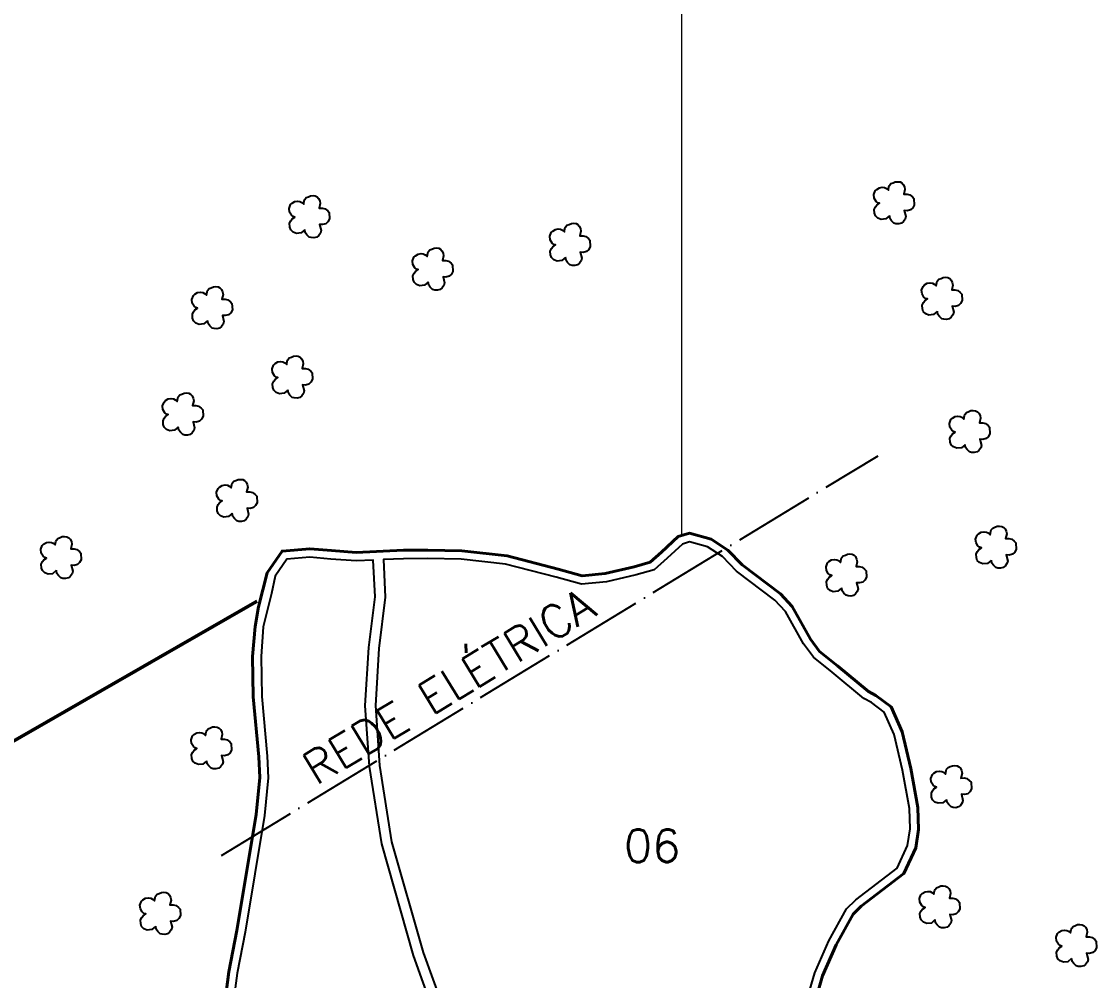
# Model space of a CAD drawing. Extents: x 728964 to 733419, y 7820946 to 7824096.
# Drawn here: x 731608 to 732247, y 7822474 to 7823043 of the extents above; entities that cross this region are included whole.
import ezdxf

# ---------------------------------------------------------------- set-up
doc = ezdxf.new("R2010")
doc.units = 0
doc.header["$MEASUREMENT"] = 0
doc.linetypes.add('ACAD_ISO04W100', pattern=[30, 24, -3, 0, -3])
doc.linetypes.add('CONTINUO', pattern=[0])
for name, color, linetype, lineweight in [('0114000294', 1, 'Continuous', 40), ('0114000294005', 5, 'Continuous', 25), ('0114000294006', 5, 'Continuous', 25), ('MALHA', 8, 'Continuous', 9), ('REDE_DE_LUZ', 6, 'Continuous', 25), ('TEXTO_DIVERSOS', 7, 'Continuous', 5)]:
    doc.layers.add(name, color=color, linetype=linetype, lineweight=lineweight)
for name, color, linetype in [('ESTRADA', 1, 'Continuous'), ('SIMBOLO ARVORE', 118, 'Continuous'), ('TEXTO_NUN_TAL', 7, 'Continuous')]:
    doc.layers.add(name, color=color, linetype=linetype)
doc.styles.add('ROMANS', font='romans')
doc.styles.add('SIMPLEX', font='simplex', dxfattribs={"height": 0.2})

msp = doc.modelspace()

# ---------------------------------------------------------------- linework, layer by layer
at = {"layer": '0114000294', "linetype": 'Continuous'}
msp.add_lwpolyline([(731728.45, 7822460.25), (731730.88, 7822478.7), (731735.67, 7822503.27), (731747.06, 7822572.19), (731749.3, 7822594.09), (731748.64, 7822606.52), (731745.39, 7822642.09), (731745.02, 7822666.15), (731746.53, 7822683.82), (731748.45, 7822695.66), (731753.74, 7822715.85), (731762.52, 7822728.73), (731778.95, 7822730.05), (731791.96, 7822728.98), (731806.64, 7822727.91), (731834.63, 7822729.2), (731849.07, 7822729.21), (731869.31, 7822728.9), (731896.27, 7822725.88), (731926.6, 7822718.04), (731940.91, 7822714.08), (731954.5, 7822715.35), (731971.79, 7822719.38), (731981.24, 7822722.05), (731987.94, 7822728.1), (731997.9, 7822737.32), (732004.58, 7822739.32), (732017.47, 7822735.86), (732027.48, 7822729.32), (732035.97, 7822720.62), (732058.71, 7822703.25), (732065.69, 7822695.87), (732076.57, 7822676.41), (732081.93, 7822669.1), (732092.56, 7822660.62), (732110.97, 7822645.33), (732115.46, 7822642.94), (732124.4, 7822636.22), (732130.95, 7822621.38), (732136.11, 7822599.63), (732140.43, 7822576.35), (732140.7, 7822563.29), (732139.1, 7822552.43), (732132.09, 7822537.09), (732106.72, 7822517.82), (732101.9, 7822513.02), (732091.9, 7822494.84), (732083.76, 7822476.45), (732075.75, 7822448.72)], dxfattribs=at)
at = {"layer": '0114000294005', "linetype": 'Continuous'}
msp.add_lwpolyline([(731852.18, 7822456.32), (731840.56, 7822488.47), (731821.73, 7822554.71), (731814.41, 7822600.73), (731811.93, 7822636.91), (731814.09, 7822671.34), (731817.84, 7822701.5), (731816.69, 7822723.37), (731806.57, 7822722.9), (731791.57, 7822724), (731778.94, 7822725.03), (731765.31, 7822723.94), (731758.42, 7822713.85), (731756.21, 7822703.42), (731751.3, 7822683.65), (731750.02, 7822666.01), (731750.39, 7822642.36), (731753.63, 7822606.88), (731754.32, 7822593.97), (731752.02, 7822571.52), (731740.59, 7822502.38), (731735.82, 7822477.89), (731733.46, 7822460.04)], dxfattribs=at)
at = {"layer": '0114000294006', "linetype": 'Continuous'}
msp.add_lwpolyline([(732070.87, 7822449.81), (732079.05, 7822478.16), (732087.41, 7822497.06), (732097.87, 7822516.06), (732103.43, 7822521.6), (732128.07, 7822540.31), (732134.26, 7822553.86), (732135.69, 7822563.61), (732135.44, 7822575.84), (732131.22, 7822598.6), (732126.19, 7822619.78), (732120.35, 7822633.01), (732112.77, 7822638.71), (732108.17, 7822641.16), (732089.4, 7822656.74), (732078.29, 7822665.6), (732072.36, 7822673.7), (732061.63, 7822692.89), (732055.35, 7822699.52), (732032.65, 7822716.87), (732024.28, 7822725.43), (732015.4, 7822731.24), (732004.66, 7822734.13), (732000.45, 7822732.86), (731991.31, 7822724.41), (731983.72, 7822717.55), (731973.03, 7822714.54), (731955.31, 7822710.4), (731940.46, 7822709.02), (731925.31, 7822713.21), (731895.36, 7822720.95), (731868.99, 7822723.91), (731849.03, 7822724.21), (731834.74, 7822724.2), (731822.69, 7822723.64), (731823.86, 7822701.29), (731820.06, 7822670.78), (731817.94, 7822636.92), (731820.38, 7822601.41), (731827.6, 7822556.01), (731846.28, 7822490.31), (731857.76, 7822458.55)], dxfattribs=at)
at = {"layer": 'ESTRADA', "const_width": 2}
msp.add_lwpolyline([(731037.54, 7822686.9), (731058.83, 7822673.9), (731075.38, 7822656.96), (731095.88, 7822639.23), (731123.86, 7822625.05), (731177.47, 7822608.5), (731232.26, 7822591.56), (731262.61, 7822579.75), (731298.48, 7822562.02), (731339.47, 7822540.75), (731358.79, 7822533.26), (731382.44, 7822530.51), (731402.54, 7822531.29), (731422.25, 7822534.45), (731472.55, 7822552.01), (731552.17, 7822586.68), (731747.68, 7822698.95)], dxfattribs=at)
at = {"layer": 'MALHA', "color": 8}
msp.add_line((732000, 7822737.95), (732000, 7823946.49), dxfattribs=at)
at = {"layer": 'REDE_DE_LUZ', "linetype": 'ACAD_ISO04W100', "ltscale": 2}
msp.add_line((731726.42, 7822547.92), (732116.72, 7822785.4), dxfattribs=at)
at = {"layer": 'SIMBOLO ARVORE', "linetype": 'CONTINUO'}
for points in [[(732123.45, 7822927.85, 0), (732121.29, 7822926.03, 0), (732118.53, 7822925.71, 0), (732116.57, 7822926.47, 0), (732115.18, 7822927.84, 0), (732114.61, 7822929.41, 0), (732114.45, 7822931.72, 0), (732115.2, 7822933.18, 0), (732115.99, 7822934.26, 0), (732117.58, 7822935.34, 0), (732116.57, 7822935.66, 0), (732115.57, 7822936.48, 0), (732114.4, 7822938.32, 0), (732114.19, 7822940.52, 0), (732115.04, 7822942.8, 0), (732115.92, 7822943.62, 0), (732117.54, 7822944.61, 0), (732119.24, 7822944.84, 0), (732120.6, 7822944.64, 0), (732121.67, 7822944.15, 0), (732122.84, 7822943.1, 0), (732123.2, 7822945.1, 0), (732123.5, 7822945.9, 0), (732124.38, 7822947.02, 0), (732125.68, 7822947.5, 0), (732126.96, 7822948.06, 0), (732128.4, 7822948.19, 0), (732129.75, 7822948, 0), (732130.86, 7822947.42, 0), (732131.68, 7822946.53, 0), (732132.39, 7822945.12, 0), (732132.67, 7822943.54, 0), (732132.02, 7822940.73, 0), (732133.99, 7822940.76, 0), (732135.62, 7822940.37, 0), (732137.15, 7822939.16, 0), (732138, 7822938.18, 0), (732138.23, 7822934.32, 0), (732137.28, 7822932.59, 0), (732136.03, 7822931.43, 0), (732134.04, 7822930.9, 0), (732132.3, 7822931.06, 0), (732133.23, 7822927.45, 0), (732132.81, 7822925.91, 0), (732131.76, 7822924.44, 0), (732130.62, 7822923.52, 0), (732128.98, 7822923.12, 0), (732127.36, 7822923.22, 0), (732126.15, 7822923.56, 0), (732124.76, 7822924.93, 0), (732123.81, 7822926.16, 0), (732123.52, 7822928.03, 0)], [(731775.95, 7822919.6, 0), (731773.79, 7822917.78, 0), (731771.04, 7822917.46, 0), (731769.07, 7822918.23, 0), (731767.68, 7822919.59, 0), (731767.11, 7822921.16, 0), (731766.95, 7822923.47, 0), (731767.7, 7822924.93, 0), (731768.49, 7822926.02, 0), (731770.08, 7822927.09, 0), (731769.07, 7822927.41, 0), (731768.08, 7822928.23, 0), (731766.91, 7822930.08, 0), (731766.7, 7822932.27, 0), (731767.54, 7822934.56, 0), (731768.43, 7822935.37, 0), (731770.04, 7822936.36, 0), (731771.74, 7822936.59, 0), (731773.1, 7822936.4, 0), (731774.17, 7822935.9, 0), (731775.35, 7822934.85, 0), (731775.7, 7822936.86, 0), (731776, 7822937.66, 0), (731776.88, 7822938.77, 0), (731778.19, 7822939.25, 0), (731779.46, 7822939.82, 0), (731780.9, 7822939.95, 0), (731782.26, 7822939.75, 0), (731783.36, 7822939.17, 0), (731784.18, 7822938.29, 0), (731784.9, 7822936.87, 0), (731785.18, 7822935.29, 0), (731784.52, 7822932.49, 0), (731786.49, 7822932.52, 0), (731788.12, 7822932.12, 0), (731789.65, 7822930.91, 0), (731790.5, 7822929.94, 0), (731790.74, 7822926.07, 0), (731789.79, 7822924.34, 0), (731788.53, 7822923.19, 0), (731786.55, 7822922.66, 0), (731784.81, 7822922.81, 0), (731785.74, 7822919.2, 0), (731785.31, 7822917.66, 0), (731784.27, 7822916.19, 0), (731783.12, 7822915.28, 0), (731781.48, 7822914.87, 0), (731779.87, 7822914.97, 0), (731778.65, 7822915.32, 0), (731777.26, 7822916.68, 0), (731776.31, 7822917.92, 0), (731776.02, 7822919.79, 0)], [(731930.91, 7822903.11, 0), (731928.74, 7822901.29, 0), (731925.99, 7822900.97, 0), (731924.03, 7822901.73, 0), (731922.64, 7822903.1, 0), (731922.06, 7822904.67, 0), (731921.91, 7822906.98, 0), (731922.66, 7822908.44, 0), (731923.45, 7822909.52, 0), (731925.03, 7822910.6, 0), (731924.02, 7822910.92, 0), (731923.03, 7822911.74, 0), (731921.86, 7822913.58, 0), (731921.65, 7822915.78, 0), (731922.49, 7822918.06, 0), (731923.38, 7822918.88, 0), (731925, 7822919.87, 0), (731926.69, 7822920.1, 0), (731928.05, 7822919.9, 0), (731929.12, 7822919.41, 0), (731930.3, 7822918.36, 0), (731930.65, 7822920.36, 0), (731930.95, 7822921.16, 0), (731931.83, 7822922.28, 0), (731933.14, 7822922.76, 0), (731934.42, 7822923.32, 0), (731935.85, 7822923.45, 0), (731937.21, 7822923.26, 0), (731938.31, 7822922.68, 0), (731939.13, 7822921.79, 0), (731939.85, 7822920.38, 0), (731940.13, 7822918.8, 0), (731939.48, 7822915.99, 0), (731941.45, 7822916.02, 0), (731943.07, 7822915.63, 0), (731944.61, 7822914.41, 0), (731945.46, 7822913.44, 0), (731945.69, 7822909.58, 0), (731944.74, 7822907.85, 0), (731943.48, 7822906.69, 0), (731941.5, 7822906.16, 0), (731939.76, 7822906.32, 0), (731940.69, 7822902.7, 0), (731940.26, 7822901.17, 0), (731939.22, 7822899.7, 0), (731938.07, 7822898.78, 0), (731936.44, 7822898.38, 0), (731934.82, 7822898.48, 0), (731933.6, 7822898.82, 0), (731932.21, 7822900.19, 0), (731931.26, 7822901.42, 0), (731930.97, 7822903.29, 0)], [(731849.31, 7822888.45, 0), (731847.14, 7822886.63, 0), (731844.39, 7822886.31, 0), (731842.43, 7822887.07, 0), (731841.03, 7822888.44, 0), (731840.46, 7822890.01, 0), (731840.3, 7822892.32, 0), (731841.05, 7822893.78, 0), (731841.85, 7822894.86, 0), (731843.43, 7822895.93, 0), (731842.42, 7822896.26, 0), (731841.43, 7822897.08, 0), (731840.26, 7822898.92, 0), (731840.05, 7822901.12, 0), (731840.89, 7822903.4, 0), (731841.78, 7822904.22, 0), (731843.39, 7822905.21, 0), (731845.09, 7822905.43, 0), (731846.45, 7822905.24, 0), (731847.52, 7822904.74, 0), (731848.7, 7822903.69, 0), (731849.05, 7822905.7, 0), (731849.35, 7822906.5, 0), (731850.23, 7822907.61, 0), (731851.54, 7822908.09, 0), (731852.81, 7822908.66, 0), (731854.25, 7822908.79, 0), (731855.61, 7822908.6, 0), (731856.71, 7822908.02, 0), (731857.53, 7822907.13, 0), (731858.25, 7822905.71, 0), (731858.53, 7822904.14, 0), (731857.88, 7822901.33, 0), (731859.84, 7822901.36, 0), (731861.47, 7822900.97, 0), (731863, 7822899.75, 0), (731863.86, 7822898.78, 0), (731864.09, 7822894.91, 0), (731863.14, 7822893.18, 0), (731861.88, 7822892.03, 0), (731859.9, 7822891.5, 0), (731858.16, 7822891.65, 0), (731859.09, 7822888.04, 0), (731858.66, 7822886.5, 0), (731857.62, 7822885.04, 0), (731856.47, 7822884.12, 0), (731854.83, 7822883.72, 0), (731853.22, 7822883.82, 0), (731852, 7822884.16, 0), (731850.61, 7822885.53, 0), (731849.66, 7822886.76, 0), (731849.37, 7822888.63, 0)], [(731718.19, 7822865.54, 0), (731716.03, 7822863.72, 0), (731713.27, 7822863.4, 0), (731711.31, 7822864.16, 0), (731709.92, 7822865.53, 0), (731709.35, 7822867.1, 0), (731709.19, 7822869.41, 0), (731709.94, 7822870.87, 0), (731710.73, 7822871.95, 0), (731712.32, 7822873.03, 0), (731711.31, 7822873.35, 0), (731710.31, 7822874.17, 0), (731709.14, 7822876.01, 0), (731708.93, 7822878.21, 0), (731709.78, 7822880.49, 0), (731710.66, 7822881.31, 0), (731712.28, 7822882.3, 0), (731713.98, 7822882.53, 0), (731715.33, 7822882.33, 0), (731716.41, 7822881.84, 0), (731717.58, 7822880.79, 0), (731717.94, 7822882.79, 0), (731718.24, 7822883.59, 0), (731719.11, 7822884.71, 0), (731720.42, 7822885.19, 0), (731721.7, 7822885.75, 0), (731723.13, 7822885.88, 0), (731724.49, 7822885.69, 0), (731725.6, 7822885.11, 0), (731726.42, 7822884.22, 0), (731727.13, 7822882.81, 0), (731727.41, 7822881.23, 0), (731726.76, 7822878.42, 0), (731728.73, 7822878.45, 0), (731730.36, 7822878.06, 0), (731731.89, 7822876.85, 0), (731732.74, 7822875.87, 0), (731732.97, 7822872.01, 0), (731732.02, 7822870.28, 0), (731730.76, 7822869.12, 0), (731728.78, 7822868.59, 0), (731727.04, 7822868.75, 0), (731727.97, 7822865.14, 0), (731727.55, 7822863.6, 0), (731726.5, 7822862.13, 0), (731725.35, 7822861.21, 0), (731723.72, 7822860.81, 0), (731722.1, 7822860.91, 0), (731720.89, 7822861.25, 0), (731719.5, 7822862.62, 0), (731718.55, 7822863.85, 0), (731718.26, 7822865.72, 0)], [(732151.88, 7822871.03, 0), (732149.71, 7822869.22, 0), (732146.96, 7822868.9, 0), (732145, 7822869.66, 0), (732143.6, 7822871.03, 0), (732143.03, 7822872.6, 0), (732142.87, 7822874.91, 0), (732143.62, 7822876.37, 0), (732144.42, 7822877.45, 0), (732146, 7822878.52, 0), (732144.99, 7822878.85, 0), (732144, 7822879.67, 0), (732142.83, 7822881.51, 0), (732142.62, 7822883.71, 0), (732143.46, 7822885.99, 0), (732144.35, 7822886.81, 0), (732145.96, 7822887.8, 0), (732147.66, 7822888.02, 0), (732149.02, 7822887.83, 0), (732150.09, 7822887.33, 0), (732151.27, 7822886.28, 0), (732151.62, 7822888.29, 0), (732151.92, 7822889.09, 0), (732152.8, 7822890.2, 0), (732154.11, 7822890.68, 0), (732155.38, 7822891.25, 0), (732156.82, 7822891.38, 0), (732158.18, 7822891.19, 0), (732159.28, 7822890.61, 0), (732160.1, 7822889.72, 0), (732160.82, 7822888.3, 0), (732161.1, 7822886.73, 0), (732160.45, 7822883.92, 0), (732162.41, 7822883.95, 0), (732164.04, 7822883.56, 0), (732165.57, 7822882.34, 0), (732166.43, 7822881.37, 0), (732166.66, 7822877.5, 0), (732165.71, 7822875.77, 0), (732164.45, 7822874.62, 0), (732162.47, 7822874.09, 0), (732160.73, 7822874.24, 0), (732161.66, 7822870.63, 0), (732161.23, 7822869.09, 0), (732160.19, 7822867.63, 0), (732159.04, 7822866.71, 0), (732157.4, 7822866.31, 0), (732155.79, 7822866.41, 0), (732154.57, 7822866.75, 0), (732153.18, 7822868.12, 0), (732152.23, 7822869.35, 0), (732151.94, 7822871.22, 0)], [(731765.87, 7822824.3, 0), (731763.7, 7822822.48, 0), (731760.95, 7822822.17, 0), (731758.99, 7822822.93, 0), (731757.6, 7822824.3, 0), (731757.02, 7822825.86, 0), (731756.87, 7822828.18, 0), (731757.62, 7822829.64, 0), (731758.41, 7822830.72, 0), (731759.99, 7822831.79, 0), (731758.99, 7822832.11, 0), (731757.99, 7822832.93, 0), (731756.82, 7822834.78, 0), (731756.61, 7822836.97, 0), (731757.45, 7822839.26, 0), (731758.34, 7822840.08, 0), (731759.96, 7822841.06, 0), (731761.66, 7822841.29, 0), (731763.01, 7822841.1, 0), (731764.08, 7822840.6, 0), (731765.26, 7822839.55, 0), (731765.61, 7822841.56, 0), (731765.91, 7822842.36, 0), (731766.79, 7822843.47, 0), (731768.1, 7822843.95, 0), (731769.38, 7822844.52, 0), (731770.81, 7822844.65, 0), (731772.17, 7822844.46, 0), (731773.27, 7822843.87, 0), (731774.09, 7822842.99, 0), (731774.81, 7822841.57, 0), (731775.09, 7822840, 0), (731774.44, 7822837.19, 0), (731776.41, 7822837.22, 0), (731778.03, 7822836.83, 0), (731779.57, 7822835.61, 0), (731780.42, 7822834.64, 0), (731780.65, 7822830.77, 0), (731779.7, 7822829.04, 0), (731778.44, 7822827.89, 0), (731776.46, 7822827.36, 0), (731774.72, 7822827.51, 0), (731775.65, 7822823.9, 0), (731775.22, 7822822.36, 0), (731774.18, 7822820.89, 0), (731773.03, 7822819.98, 0), (731771.4, 7822819.58, 0), (731769.78, 7822819.67, 0), (731768.56, 7822820.02, 0), (731767.17, 7822821.39, 0), (731766.23, 7822822.62, 0), (731765.94, 7822824.49, 0)], [(731700.77, 7822802.31, 0), (731698.6, 7822800.49, 0), (731695.85, 7822800.17, 0), (731693.89, 7822800.94, 0), (731692.5, 7822802.3, 0), (731691.92, 7822803.87, 0), (731691.77, 7822806.18, 0), (731692.52, 7822807.65, 0), (731693.31, 7822808.73, 0), (731694.9, 7822809.8, 0), (731693.89, 7822810.12, 0), (731692.89, 7822810.94, 0), (731691.72, 7822812.79, 0), (731691.51, 7822814.98, 0), (731692.36, 7822817.27, 0), (731693.24, 7822818.08, 0), (731694.86, 7822819.07, 0), (731696.56, 7822819.3, 0), (731697.91, 7822819.11, 0), (731698.99, 7822818.61, 0), (731700.16, 7822817.56, 0), (731700.52, 7822819.57, 0), (731700.82, 7822820.37, 0), (731701.69, 7822821.48, 0), (731703, 7822821.96, 0), (731704.28, 7822822.53, 0), (731705.71, 7822822.66, 0), (731707.07, 7822822.46, 0), (731708.18, 7822821.88, 0), (731708.99, 7822821, 0), (731709.71, 7822819.58, 0), (731709.99, 7822818, 0), (731709.34, 7822815.2, 0), (731711.31, 7822815.23, 0), (731712.94, 7822814.83, 0), (731714.47, 7822813.62, 0), (731715.32, 7822812.65, 0), (731715.55, 7822808.78, 0), (731714.6, 7822807.05, 0), (731713.34, 7822805.9, 0), (731711.36, 7822805.37, 0), (731709.62, 7822805.52, 0), (731710.55, 7822801.91, 0), (731710.13, 7822800.37, 0), (731709.08, 7822798.9, 0), (731707.93, 7822797.99, 0), (731706.3, 7822797.58, 0), (731704.68, 7822797.68, 0), (731703.47, 7822798.03, 0), (731702.07, 7822799.39, 0), (731701.13, 7822800.63, 0), (731700.84, 7822802.5, 0)], [(732168.38, 7822791.93, 0), (732166.21, 7822790.12, 0), (732163.46, 7822789.8, 0), (732161.5, 7822790.56, 0), (732160.11, 7822791.93, 0), (732159.53, 7822793.49, 0), (732159.37, 7822795.81, 0), (732160.13, 7822797.27, 0), (732160.92, 7822798.35, 0), (732162.5, 7822799.42, 0), (732161.49, 7822799.75, 0), (732160.5, 7822800.57, 0), (732159.33, 7822802.41, 0), (732159.12, 7822804.6, 0), (732159.96, 7822806.89, 0), (732160.85, 7822807.71, 0), (732162.47, 7822808.7, 0), (732164.16, 7822808.92, 0), (732165.52, 7822808.73, 0), (732166.59, 7822808.23, 0), (732167.77, 7822807.18, 0), (732168.12, 7822809.19, 0), (732168.42, 7822809.99, 0), (732169.3, 7822811.1, 0), (732170.61, 7822811.58, 0), (732171.88, 7822812.15, 0), (732173.32, 7822812.28, 0), (732174.68, 7822812.09, 0), (732175.78, 7822811.5, 0), (732176.6, 7822810.62, 0), (732177.32, 7822809.2, 0), (732177.6, 7822807.63, 0), (732176.95, 7822804.82, 0), (732178.91, 7822804.85, 0), (732180.54, 7822804.46, 0), (732182.08, 7822803.24, 0), (732182.93, 7822802.27, 0), (732183.16, 7822798.4, 0), (732182.21, 7822796.67, 0), (732180.95, 7822795.52, 0), (732178.97, 7822794.99, 0), (732177.23, 7822795.14, 0), (732178.16, 7822791.53, 0), (732177.73, 7822789.99, 0), (732176.69, 7822788.52, 0), (732175.54, 7822787.61, 0), (732173.91, 7822787.21, 0), (732172.29, 7822787.31, 0), (732171.07, 7822787.65, 0), (732169.68, 7822789.02, 0), (732168.73, 7822790.25, 0), (732168.44, 7822792.12, 0)], [(731732.86, 7822751, 0), (731730.7, 7822749.18, 0), (731727.94, 7822748.86, 0), (731725.98, 7822749.62, 0), (731724.59, 7822750.99, 0), (731724.02, 7822752.56, 0), (731723.86, 7822754.87, 0), (731724.61, 7822756.33, 0), (731725.4, 7822757.41, 0), (731726.99, 7822758.49, 0), (731725.98, 7822758.81, 0), (731724.98, 7822759.63, 0), (731723.81, 7822761.47, 0), (731723.6, 7822763.67, 0), (731724.45, 7822765.95, 0), (731725.33, 7822766.77, 0), (731726.95, 7822767.76, 0), (731728.65, 7822767.99, 0), (731730, 7822767.79, 0), (731731.08, 7822767.3, 0), (731732.25, 7822766.25, 0), (731732.61, 7822768.25, 0), (731732.91, 7822769.05, 0), (731733.78, 7822770.17, 0), (731735.09, 7822770.65, 0), (731736.37, 7822771.21, 0), (731737.8, 7822771.34, 0), (731739.16, 7822771.15, 0), (731740.27, 7822770.57, 0), (731741.09, 7822769.68, 0), (731741.8, 7822768.27, 0), (731742.08, 7822766.69, 0), (731741.43, 7822763.88, 0), (731743.4, 7822763.91, 0), (731745.03, 7822763.52, 0), (731746.56, 7822762.3, 0), (731747.41, 7822761.33, 0), (731747.64, 7822757.47, 0), (731746.69, 7822755.74, 0), (731745.43, 7822754.58, 0), (731743.45, 7822754.05, 0), (731741.71, 7822754.21, 0), (731742.64, 7822750.59, 0), (731742.22, 7822749.06, 0), (731741.17, 7822747.59, 0), (731740.02, 7822746.67, 0), (731738.39, 7822746.27, 0), (731736.77, 7822746.37, 0), (731735.56, 7822746.71, 0), (731734.17, 7822748.08, 0), (731733.22, 7822749.31, 0), (731732.93, 7822751.18, 0)], [(732183.96, 7822723.21, 0), (732181.8, 7822721.39, 0), (732179.05, 7822721.07, 0), (732177.08, 7822721.84, 0), (732175.69, 7822723.2, 0), (732175.12, 7822724.77, 0), (732174.96, 7822727.08, 0), (732175.71, 7822728.54, 0), (732176.5, 7822729.62, 0), (732178.09, 7822730.7, 0), (732177.08, 7822731.02, 0), (732176.09, 7822731.84, 0), (732174.92, 7822733.68, 0), (732174.7, 7822735.88, 0), (732175.55, 7822738.16, 0), (732176.44, 7822738.98, 0), (732178.05, 7822739.97, 0), (732179.75, 7822740.2, 0), (732181.11, 7822740.01, 0), (732182.18, 7822739.51, 0), (732183.36, 7822738.46, 0), (732183.71, 7822740.47, 0), (732184.01, 7822741.27, 0), (732184.89, 7822742.38, 0), (732186.19, 7822742.86, 0), (732187.47, 7822743.43, 0), (732188.91, 7822743.56, 0), (732190.26, 7822743.36, 0), (732191.37, 7822742.78, 0), (732192.19, 7822741.89, 0), (732192.9, 7822740.48, 0), (732193.19, 7822738.9, 0), (732192.53, 7822736.09, 0), (732194.5, 7822736.12, 0), (732196.13, 7822735.73, 0), (732197.66, 7822734.52, 0), (732198.51, 7822733.55, 0), (732198.74, 7822729.68, 0), (732197.8, 7822727.95, 0), (732196.54, 7822726.8, 0), (732194.55, 7822726.27, 0), (732192.82, 7822726.42, 0), (732193.74, 7822722.81, 0), (732193.32, 7822721.27, 0), (732192.28, 7822719.8, 0), (732191.13, 7822718.88, 0), (732189.49, 7822718.48, 0), (732187.87, 7822718.58, 0), (732186.66, 7822718.93, 0), (732185.27, 7822720.29, 0), (732184.32, 7822721.53, 0), (732184.03, 7822723.4, 0)], [(731628.34, 7822717.09, 0), (731626.17, 7822715.27, 0), (731623.42, 7822714.96, 0), (731621.46, 7822715.72, 0), (731620.07, 7822717.09, 0), (731619.49, 7822718.65, 0), (731619.34, 7822720.97, 0), (731620.09, 7822722.43, 0), (731620.88, 7822723.51, 0), (731622.46, 7822724.58, 0), (731621.45, 7822724.9, 0), (731620.46, 7822725.72, 0), (731619.29, 7822727.57, 0), (731619.08, 7822729.76, 0), (731619.92, 7822732.05, 0), (731620.81, 7822732.87, 0), (731622.43, 7822733.85, 0), (731624.12, 7822734.08, 0), (731625.48, 7822733.89, 0), (731626.55, 7822733.39, 0), (731627.73, 7822732.34, 0), (731628.08, 7822734.35, 0), (731628.38, 7822735.15, 0), (731629.26, 7822736.26, 0), (731630.57, 7822736.74, 0), (731631.84, 7822737.31, 0), (731633.28, 7822737.44, 0), (731634.64, 7822737.25, 0), (731635.74, 7822736.66, 0), (731636.56, 7822735.78, 0), (731637.28, 7822734.36, 0), (731637.56, 7822732.78, 0), (731636.91, 7822729.98, 0), (731638.87, 7822730.01, 0), (731640.5, 7822729.62, 0), (731642.04, 7822728.4, 0), (731642.89, 7822727.43, 0), (731643.12, 7822723.56, 0), (731642.17, 7822721.83, 0), (731640.91, 7822720.68, 0), (731638.93, 7822720.15, 0), (731637.19, 7822720.3, 0), (731638.12, 7822716.69, 0), (731637.69, 7822715.15, 0), (731636.65, 7822713.68, 0), (731635.5, 7822712.77, 0), (731633.87, 7822712.37, 0), (731632.25, 7822712.46, 0), (731631.03, 7822712.81, 0), (731629.64, 7822714.18, 0), (731628.69, 7822715.41, 0), (731628.4, 7822717.28, 0)], [(732095.03, 7822706.72, 0), (732092.86, 7822704.9, 0), (732090.11, 7822704.58, 0), (732088.15, 7822705.34, 0), (732086.75, 7822706.71, 0), (732086.18, 7822708.28, 0), (732086.02, 7822710.59, 0), (732086.77, 7822712.05, 0), (732087.57, 7822713.13, 0), (732089.15, 7822714.21, 0), (732088.14, 7822714.53, 0), (732087.15, 7822715.35, 0), (732085.98, 7822717.19, 0), (732085.77, 7822719.39, 0), (732086.61, 7822721.67, 0), (732087.5, 7822722.49, 0), (732089.11, 7822723.48, 0), (732090.81, 7822723.71, 0), (732092.17, 7822723.51, 0), (732093.24, 7822723.02, 0), (732094.42, 7822721.97, 0), (732094.77, 7822723.97, 0), (732095.07, 7822724.77, 0), (732095.95, 7822725.88, 0), (732097.26, 7822726.36, 0), (732098.53, 7822726.93, 0), (732099.97, 7822727.06, 0), (732101.33, 7822726.87, 0), (732102.43, 7822726.29, 0), (732103.25, 7822725.4, 0), (732103.97, 7822723.98, 0), (732104.25, 7822722.41, 0), (732103.6, 7822719.6, 0), (732105.56, 7822719.63, 0), (732107.19, 7822719.24, 0), (732108.73, 7822718.02, 0), (732109.58, 7822717.05, 0), (732109.81, 7822713.19, 0), (732108.86, 7822711.45, 0), (732107.6, 7822710.3, 0), (732105.62, 7822709.77, 0), (732103.88, 7822709.92, 0), (732104.81, 7822706.31, 0), (732104.38, 7822704.78, 0), (732103.34, 7822703.31, 0), (732102.19, 7822702.39, 0), (732100.56, 7822701.99, 0), (732098.94, 7822702.09, 0), (732097.72, 7822702.43, 0), (732096.33, 7822703.8, 0), (732095.38, 7822705.03, 0), (732095.09, 7822706.9, 0)], [(731717.67, 7822603.99, 0), (731715.5, 7822602.17, 0), (731712.75, 7822601.85, 0), (731710.79, 7822602.61, 0), (731709.4, 7822603.98, 0), (731708.82, 7822605.55, 0), (731708.67, 7822607.86, 0), (731709.42, 7822609.32, 0), (731710.21, 7822610.4, 0), (731711.79, 7822611.48, 0), (731710.78, 7822611.8, 0), (731709.79, 7822612.62, 0), (731708.62, 7822614.46, 0), (731708.41, 7822616.66, 0), (731709.25, 7822618.94, 0), (731710.14, 7822619.76, 0), (731711.76, 7822620.75, 0), (731713.45, 7822620.98, 0), (731714.81, 7822620.78, 0), (731715.88, 7822620.29, 0), (731717.06, 7822619.24, 0), (731717.41, 7822621.24, 0), (731717.71, 7822622.05, 0), (731718.59, 7822623.16, 0), (731719.9, 7822623.64, 0), (731721.18, 7822624.2, 0), (731722.61, 7822624.34, 0), (731723.97, 7822624.14, 0), (731725.07, 7822623.56, 0), (731725.89, 7822622.67, 0), (731726.61, 7822621.26, 0), (731726.89, 7822619.68, 0), (731726.24, 7822616.87, 0), (731728.21, 7822616.9, 0), (731729.83, 7822616.51, 0), (731731.37, 7822615.3, 0), (731732.22, 7822614.32, 0), (731732.45, 7822610.46, 0), (731731.5, 7822608.73, 0), (731730.24, 7822607.57, 0), (731728.26, 7822607.04, 0), (731726.52, 7822607.2, 0), (731727.45, 7822603.59, 0), (731727.02, 7822602.05, 0), (731725.98, 7822600.58, 0), (731724.83, 7822599.66, 0), (731723.2, 7822599.26, 0), (731721.58, 7822599.36, 0), (731720.36, 7822599.7, 0), (731718.97, 7822601.07, 0), (731718.03, 7822602.3, 0), (731717.74, 7822604.17, 0)], [(732157.4, 7822580.99, 0), (732155.23, 7822579.17, 0), (732152.48, 7822578.85, 0), (732150.52, 7822579.62, 0), (732149.13, 7822580.98, 0), (732148.55, 7822582.55, 0), (732148.4, 7822584.86, 0), (732149.15, 7822586.33, 0), (732149.94, 7822587.41, 0), (732151.52, 7822588.48, 0), (732150.51, 7822588.8, 0), (732149.52, 7822589.62, 0), (732148.35, 7822591.47, 0), (732148.14, 7822593.66, 0), (732148.98, 7822595.95, 0), (732149.87, 7822596.77, 0), (732151.49, 7822597.75, 0), (732153.19, 7822597.98, 0), (732154.54, 7822597.79, 0), (732155.61, 7822597.29, 0), (732156.79, 7822596.24, 0), (732157.14, 7822598.25, 0), (732157.44, 7822599.05, 0), (732158.32, 7822600.16, 0), (732159.63, 7822600.64, 0), (732160.91, 7822601.21, 0), (732162.34, 7822601.34, 0), (732163.7, 7822601.14, 0), (732164.8, 7822600.56, 0), (732165.62, 7822599.68, 0), (732166.34, 7822598.26, 0), (732166.62, 7822596.68, 0), (732165.97, 7822593.88, 0), (732167.94, 7822593.91, 0), (732169.56, 7822593.51, 0), (732171.1, 7822592.3, 0), (732171.95, 7822591.33, 0), (732172.18, 7822587.46, 0), (732171.23, 7822585.73, 0), (732169.97, 7822584.58, 0), (732167.99, 7822584.05, 0), (732166.25, 7822584.2, 0), (732167.18, 7822580.59, 0), (732166.75, 7822579.05, 0), (732165.71, 7822577.58, 0), (732164.56, 7822576.67, 0), (732162.93, 7822576.26, 0), (732161.31, 7822576.36, 0), (732160.09, 7822576.71, 0), (732158.7, 7822578.07, 0), (732157.76, 7822579.31, 0), (732157.47, 7822581.18, 0)], [(732150.54, 7822509.56, 0), (732148.37, 7822507.74, 0), (732145.62, 7822507.42, 0), (732143.66, 7822508.19, 0), (732142.27, 7822509.55, 0), (732141.69, 7822511.12, 0), (732141.54, 7822513.43, 0), (732142.29, 7822514.9, 0), (732143.08, 7822515.98, 0), (732144.66, 7822517.05, 0), (732143.65, 7822517.37, 0), (732142.66, 7822518.19, 0), (732141.49, 7822520.04, 0), (732141.28, 7822522.23, 0), (732142.12, 7822524.52, 0), (732143.01, 7822525.34, 0), (732144.63, 7822526.32, 0), (732146.32, 7822526.55, 0), (732147.68, 7822526.36, 0), (732148.75, 7822525.86, 0), (732149.93, 7822524.81, 0), (732150.28, 7822526.82, 0), (732150.58, 7822527.62, 0), (732151.46, 7822528.73, 0), (732152.77, 7822529.21, 0), (732154.05, 7822529.78, 0), (732155.48, 7822529.91, 0), (732156.84, 7822529.71, 0), (732157.94, 7822529.13, 0), (732158.76, 7822528.25, 0), (732159.48, 7822526.83, 0), (732159.76, 7822525.25, 0), (732159.11, 7822522.45, 0), (732161.08, 7822522.48, 0), (732162.7, 7822522.08, 0), (732164.24, 7822520.87, 0), (732165.09, 7822519.9, 0), (732165.32, 7822516.03, 0), (732164.37, 7822514.3, 0), (732163.11, 7822513.15, 0), (732161.13, 7822512.62, 0), (732159.39, 7822512.77, 0), (732160.32, 7822509.16, 0), (732159.89, 7822507.62, 0), (732158.85, 7822506.15, 0), (732157.7, 7822505.24, 0), (732156.07, 7822504.83, 0), (732154.45, 7822504.93, 0), (732153.23, 7822505.28, 0), (732151.84, 7822506.64, 0), (732150.89, 7822507.88, 0), (732150.6, 7822509.75, 0)], [(731687.32, 7822505.66, 0), (731685.16, 7822503.84, 0), (731682.41, 7822503.52, 0), (731680.44, 7822504.29, 0), (731679.05, 7822505.65, 0), (731678.48, 7822507.22, 0), (731678.32, 7822509.53, 0), (731679.07, 7822511, 0), (731679.86, 7822512.08, 0), (731681.45, 7822513.15, 0), (731680.44, 7822513.47, 0), (731679.45, 7822514.29, 0), (731678.28, 7822516.14, 0), (731678.07, 7822518.33, 0), (731678.91, 7822520.62, 0), (731679.8, 7822521.44, 0), (731681.41, 7822522.42, 0), (731683.11, 7822522.65, 0), (731684.47, 7822522.46, 0), (731685.54, 7822521.96, 0), (731686.72, 7822520.91, 0), (731687.07, 7822522.92, 0), (731687.37, 7822523.72, 0), (731688.25, 7822524.83, 0), (731689.56, 7822525.31, 0), (731690.83, 7822525.88, 0), (731692.27, 7822526.01, 0), (731693.62, 7822525.81, 0), (731694.73, 7822525.23, 0), (731695.55, 7822524.35, 0), (731696.27, 7822522.93, 0), (731696.55, 7822521.35, 0), (731695.89, 7822518.55, 0), (731697.86, 7822518.58, 0), (731699.49, 7822518.18, 0), (731701.02, 7822516.97, 0), (731701.87, 7822516, 0), (731702.1, 7822512.13, 0), (731701.16, 7822510.4, 0), (731699.9, 7822509.25, 0), (731697.91, 7822508.72, 0), (731696.18, 7822508.87, 0), (731697.11, 7822505.26, 0), (731696.68, 7822503.72, 0), (731695.64, 7822502.25, 0), (731694.49, 7822501.34, 0), (731692.85, 7822500.93, 0), (731691.23, 7822501.03, 0), (731690.02, 7822501.38, 0), (731688.63, 7822502.74, 0), (731687.68, 7822503.98, 0), (731687.39, 7822505.85, 0)], [(732231.74, 7822486.56, 0), (732229.58, 7822484.74, 0), (732226.82, 7822484.42, 0), (732224.86, 7822485.18, 0), (732223.47, 7822486.55, 0), (732222.9, 7822488.12, 0), (732222.74, 7822490.43, 0), (732223.49, 7822491.89, 0), (732224.28, 7822492.97, 0), (732225.87, 7822494.05, 0), (732224.86, 7822494.37, 0), (732223.87, 7822495.19, 0), (732222.7, 7822497.03, 0), (732222.48, 7822499.23, 0), (732223.33, 7822501.51, 0), (732224.22, 7822502.33, 0), (732225.83, 7822503.32, 0), (732227.53, 7822503.55, 0), (732228.89, 7822503.35, 0), (732229.96, 7822502.86, 0), (732231.14, 7822501.81, 0), (732231.49, 7822503.81, 0), (732231.79, 7822504.61, 0), (732232.67, 7822505.73, 0), (732233.97, 7822506.21, 0), (732235.25, 7822506.77, 0), (732236.69, 7822506.9, 0), (732238.04, 7822506.71, 0), (732239.15, 7822506.13, 0), (732239.97, 7822505.24, 0), (732240.68, 7822503.83, 0), (732240.97, 7822502.25, 0), (732240.31, 7822499.44, 0), (732242.28, 7822499.47, 0), (732243.91, 7822499.08, 0), (732245.44, 7822497.86, 0), (732246.29, 7822496.89, 0), (732246.52, 7822493.03, 0), (732245.58, 7822491.3, 0), (732244.32, 7822490.14, 0), (732242.33, 7822489.61, 0), (732240.6, 7822489.77, 0), (732241.52, 7822486.15, 0), (732241.1, 7822484.62, 0), (732240.05, 7822483.15, 0), (732238.91, 7822482.23, 0), (732237.27, 7822481.83, 0), (732235.65, 7822481.93, 0), (732234.44, 7822482.27, 0), (732233.05, 7822483.64, 0), (732232.1, 7822484.87, 0), (732231.81, 7822486.74, 0)]]:
    msp.add_polyline3d(points, dxfattribs=at)

# ---------------------------------------------------------------- texts
at = {"layer": 'TEXTO_DIVERSOS', "color": 6, "linetype": 'CONTINUO', "insert": (731861.55, 7822648.41), "char_height": 19.5, "attachment_point": 5, "rotation": 31.3184, "style": 'ROMANS'}
msp.add_mtext_dynamic_manual_height_columns('REDE ELÉTRICA', width=484.5213, gutter_width=1, heights=[-23.33], dxfattribs=at)
at = {"layer": 'TEXTO_NUN_TAL', "linetype": 'Continuous', "insert": (731965.77, 7822563.37), "char_height": 19.5, "attachment_point": 1, "style": 'SIMPLEX'}
msp.add_mtext_dynamic_manual_height_columns('{\\C7;06}', width=44.8625, gutter_width=1, heights=[-19.5], dxfattribs=at)

doc.saveas('drawing.dxf')
